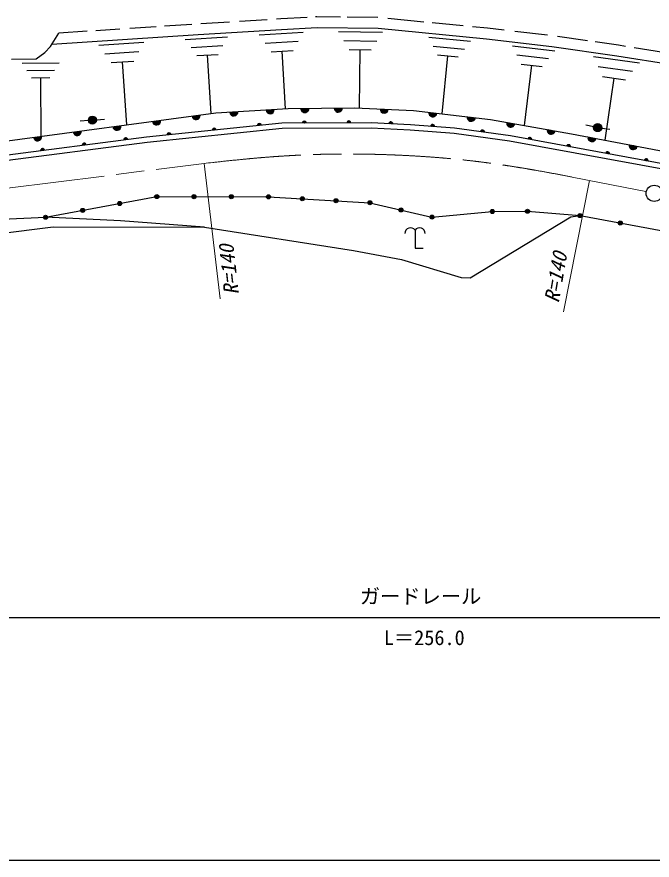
# Model space of a CAD drawing. Units: millimetres, scale not verified. Extents: x 40000 to 680000, y 20000 to 380000.
# Drawn here: x 284769 to 363204, y 205000 to 309035 of the extents above; entities that cross this region are included whole.
import ezdxf
from ezdxf.enums import TextEntityAlignment as Align

# ---------------------------------------------------------------- set-up
doc = ezdxf.new("R2010")
doc.units = ezdxf.units.MM
doc.header["$LTSCALE"] = 1000
doc.linetypes.add('CHAIN', pattern=[18.5, 12, -1.5, 3.5, -1.5])
for name, color, linetype, lineweight in [('M-BGD', 7, 'Continuous', 25), ('M-BMK', 2, 'CHAIN', 13), ('M-BMK-SRVR', 3, 'Continuous', 25), ('M-STR-HTXT', 7, 'Continuous', 13), ('M-STR-STR3', 7, 'Continuous', 25), ('M-TTL-BAND', 7, 'Continuous', 25)]:
    doc.layers.add(name, color=color, linetype=linetype, lineweight=lineweight)
doc.styles.add('ＭＳ ゴシック', font='')
doc.styles.get('ＭＳ ゴシック').set_extended_font_data('MS Gothic')

msp = doc.modelspace()

# ---------------------------------------------------------------- linework, layer by layer
at = {"layer": 'M-BGD'}
for p, q in [((321812, 309035), (321649, 309026)), ((324748, 308999), (321812, 309035)), ((329317, 308944), (325536, 308990)), ((306372, 308106), (303003, 307886)), ((311027, 308396), (307476, 308177)), ((315685, 308685), (312239, 308472)), ((317364, 308789), (316813, 308755)), ((320594, 308967), (317364, 308789)), ((335007, 308401), (330553, 308836)), ((339890, 307924), (336048, 308299)), ((288907, 305390), (289949, 307033)), ((293453, 307262), (289949, 307033)), ((297502, 307526), (294524, 307332)), ((301957, 307817), (298709, 307605)), ((307153, 306854), (317440, 307491)), ((314705, 306829), (320125, 307139)), ((317440, 307491), (321840, 307734)), ((321840, 307734), (329396, 307643)), ((324465, 307209), (329915, 307129)), ((329396, 307643), (342748, 306338)), ((342886, 307631), (341005, 307815)), ((344918, 307394), (342886, 307631)), ((350271, 306770), (346234, 307241)), ((289087, 305674), (307153, 306854)), ((294875, 305559), (300465, 305919)), ((305555, 306259), (310795, 306579)), ((315445, 305789), (319515, 306019)), ((325135, 306109), (329225, 306049)), ((335615, 306529), (340765, 306029)), ((342748, 306338), (350820, 305398)), ((355206, 306082), (351503, 306613)), ((359058, 305529), (356163, 305945)), ((288206, 304627), (288907, 305390)), ((306275, 305259), (310205, 305499)), ((316185, 304739), (318895, 304899)), ((325795, 305009), (328525, 304969)), ((327055, 297781), (327165, 304989)), ((336155, 305439), (340025, 305069)), ((345955, 305459), (351195, 304849)), ((350820, 305398), (358861, 304244)), ((359908, 305391), (359058, 305529)), ((364619, 304621), (360984, 305215)), ((284103, 303823), (287134, 303844)), ((287134, 303844), (288206, 304627)), ((295645, 304489), (299845, 304759)), ((306995, 304249), (309615, 304409)), ((308742, 297100), (308305, 304329)), ((317940, 297692), (317545, 304819)), ((336695, 304349), (339275, 304099)), ((337293, 297074), (337985, 304229)), ((346485, 304339), (350425, 303879)), ((355975, 304159), (361655, 303349)), ((358861, 304244), (366660, 302970)), ((285435, 303329), (289975, 303359)), ((296415, 303409), (299215, 303589)), ((298327, 295707), (297815, 303499)), ((347015, 303209), (349645, 302909)), ((347463, 295634), (348335, 303059)), ((356525, 302919), (360785, 302319)), ((286015, 302429), (289415, 302449)), ((286585, 301519), (288855, 301539)), ((287752, 294293), (287725, 301529)), ((357075, 301679), (359915, 301279)), ((357397, 293835), (358495, 301479)), ((309344, 297181), (318258, 297711)), ((318258, 297711), (326517, 297804)), ((326517, 297804), (333748, 297492)), ((265305, 291290), (309344, 297181)), ((333748, 297492), (343253, 296370)), ((293599, 296255), (292604, 296163)), ((294596, 296336), (295594, 296408)), ((317503, 295910), (300778, 294187)), ((328509, 295950), (317503, 295910)), ((333366, 295715), (328509, 295950)), ((338810, 295284), (333366, 295715)), ((343253, 296370), (353227, 294625)), ((355993, 295479), (355016, 295691)), ((300847, 293591), (317535, 295310)), ((317535, 295310), (328495, 295349)), ((328495, 295349), (333328, 295116)), ((333328, 295116), (338746, 294687)), ((338746, 294687), (345609, 293751)), ((345704, 294344), (338810, 295284)), ((353227, 294625), (383833, 288828)), ((356978, 295309), (357969, 295180)), ((300778, 294187), (259730, 288899)), ((259803, 288304), (300847, 293591)), ((345609, 293751), (374340, 288467)), ((374453, 289056), (345704, 294344)), ((288313, 284308), (302049, 286863)), ((302049, 286863), (315837, 286833)), ((315837, 286833), (328357, 286109)), ((328357, 286109), (336020, 284329)), ((282952, 284057), (288313, 284308)), ((297570, 283854), (288313, 284308)), ((336020, 284329), (343471, 285023)), ((340748, 276837), (353181, 284359)), ((343471, 285023), (347816, 285053)), ((347816, 285053), (354308, 284513)), ((353181, 284359), (354308, 284513)), ((354308, 284513), (379101, 279954)), ((266019, 280193), (289233, 283138)), ((289233, 283138), (307917, 283082)), ((307917, 283082), (297570, 283854)), ((307917, 283082), (326341, 280223)), ((333934, 282726), (333934, 280513)), ((326341, 280223), (332240, 279089)), ((333934, 280513), (334934, 280513)), ((332240, 279089), (339620, 276883)), ((339620, 276883), (340748, 276837))]:
    msp.add_line(p, q, dxfattribs=at)
for centre, radius in [((294097, 296300), 500), ((294097, 296300), 500), ((294097, 296300), 450), ((294097, 296300), 400), ((294097, 296300), 350), ((294097, 296300), 300), ((294097, 296300), 250), ((294097, 296300), 200), ((294097, 296300), 150), ((294097, 296300), 100), ((294097, 296300), 50), ((356482, 295373), 500), ((356482, 295373), 500), ((356482, 295373), 450), ((356482, 295373), 400), ((356482, 295373), 350), ((356482, 295373), 300), ((356482, 295373), 250), ((356482, 295373), 200), ((356482, 295373), 150), ((356482, 295373), 100), ((356482, 295373), 50), ((297470, 286011), 250), ((297470, 286011), 200), ((297470, 286011), 150), ((297470, 286011), 100), ((302049, 286863), 250), ((302049, 286863), 200), ((302049, 286863), 150), ((302049, 286863), 100), ((302049, 286863), 50), ((306645, 286853), 250), ((306645, 286853), 200), ((306645, 286853), 150), ((306645, 286853), 100), ((306645, 286853), 50), ((311241, 286843), 250), ((311241, 286843), 200), ((311241, 286843), 150), ((311241, 286843), 100), ((311241, 286843), 50), ((315837, 286833), 250), ((315837, 286833), 200), ((315837, 286833), 150), ((315837, 286833), 100), ((315837, 286833), 50), ((320010, 286592), 250), ((320010, 286592), 200), ((320010, 286592), 150), ((320010, 286592), 100), ((320010, 286592), 50), ((324183, 286350), 250), ((324183, 286350), 200), ((324183, 286350), 150), ((324183, 286350), 100), ((324183, 286350), 50), ((328357, 286109), 250), ((328357, 286109), 200), ((328357, 286109), 150), ((328357, 286109), 100), ((328357, 286109), 50), ((292892, 285159), 250), ((292892, 285159), 200), ((292892, 285159), 150), ((292892, 285159), 100), ((292892, 285159), 50), ((297470, 286011), 50), ((332188, 285219), 250), ((332188, 285219), 200), ((332188, 285219), 150), ((332188, 285219), 100), ((332188, 285219), 50), ((343471, 285023), 250), ((343471, 285023), 200), ((343471, 285023), 150), ((343471, 285023), 100), ((343471, 285023), 50), ((347816, 285053), 250), ((347816, 285053), 200), ((347816, 285053), 150), ((347816, 285053), 100), ((347816, 285053), 50), ((288313, 284308), 250), ((288313, 284308), 200), ((288313, 284308), 150), ((288313, 284308), 100), ((288313, 284308), 50), ((336020, 284329), 250), ((336020, 284329), 200), ((336020, 284329), 150), ((336020, 284329), 100), ((336020, 284329), 50), ((354308, 284513), 250), ((354308, 284513), 200), ((354308, 284513), 150), ((354308, 284513), 100), ((354308, 284513), 50), ((359266, 283601), 250), ((359266, 283601), 200), ((359266, 283601), 150), ((359266, 283601), 100), ((359266, 283601), 50)]:
    msp.add_circle(centre, radius, dxfattribs=at)
for centre, radius, start, end in [((316029, 297578), 500, 183.40169, 3.40169), ((316029, 297578), 500, 183.40169, 3.40169), ((316029, 297578), 450, 183.40169, 3.40169), ((316029, 297578), 400, 183.40169, 3.40169), ((316029, 297578), 350, 183.40169, 3.40169), ((316029, 297578), 300, 183.40169, 3.40169), ((316029, 297578), 250, 183.40169, 3.40169), ((316029, 297578), 200, 183.40169, 3.40169), ((316029, 297578), 150, 183.40169, 3.40169), ((316029, 297578), 100, 183.40169, 3.40169), ((316029, 297578), 50, 183.40169, 3.40169), ((320323, 297734), 500, 180.6486, 0.6486), ((320323, 297734), 500, 180.6486, 0.6486), ((320323, 297734), 450, 180.6486, 0.6486), ((320323, 297734), 400, 180.6486, 0.6486), ((320323, 297734), 350, 180.6486, 0.6486), ((320323, 297734), 300, 180.6486, 0.6486), ((320323, 297734), 250, 180.6486, 0.6486), ((320323, 297734), 200, 180.6486, 0.6486), ((320323, 297734), 150, 180.6486, 0.6486), ((320323, 297734), 100, 180.6486, 0.6486), ((320323, 297734), 50, 180.6486, 0.6486), ((324452, 297781), 500, 180.6486, 0.6486), ((324452, 297781), 500, 180.6486, 0.6486), ((324452, 297781), 450, 180.6486, 0.6486), ((324452, 297781), 400, 180.6486, 0.6486), ((324452, 297781), 350, 180.6486, 0.6486), ((324452, 297781), 300, 180.6486, 0.6486), ((324452, 297781), 250, 180.6486, 0.6486), ((324452, 297781), 200, 180.6486, 0.6486), ((324452, 297781), 150, 180.6486, 0.6486), ((324452, 297781), 100, 180.6486, 0.6486), ((324452, 297781), 50, 180.6486, 0.6486), ((330132, 297648), 500, 177.53188, 357.53188), ((330132, 297648), 500, 177.53188, 357.53188), ((330132, 297648), 450, 177.53188, 357.53188), ((330132, 297648), 400, 177.53188, 357.53188), ((330132, 297648), 350, 177.53188, 357.53188), ((330132, 297648), 300, 177.53188, 357.53188), ((330132, 297648), 250, 177.53188, 357.53188), ((330132, 297648), 200, 177.53188, 357.53188), ((330132, 297648), 150, 177.53188, 357.53188), ((330132, 297648), 100, 177.53188, 357.53188), ((330132, 297648), 50, 177.53188, 357.53188), ((306897, 296854), 500, 187.61855, 7.61855), ((306897, 296854), 500, 187.61855, 7.61855), ((306897, 296854), 450, 187.61855, 7.61855), ((306897, 296854), 400, 187.61855, 7.61855), ((306897, 296854), 350, 187.61855, 7.61855), ((306897, 296854), 300, 187.61855, 7.61855), ((306897, 296854), 250, 187.61855, 7.61855), ((306897, 296854), 200, 187.61855, 7.61855), ((306897, 296854), 150, 187.61855, 7.61855), ((306897, 296854), 100, 187.61855, 7.61855), ((306897, 296854), 50, 187.61855, 7.61855), ((311572, 297313), 500, 183.40169, 3.40169), ((311572, 297313), 500, 183.40169, 3.40169), ((311572, 297313), 450, 183.40169, 3.40169), ((311572, 297313), 400, 183.40169, 3.40169), ((311572, 297313), 350, 183.40169, 3.40169), ((311572, 297313), 300, 183.40169, 3.40169), ((311572, 297313), 250, 183.40169, 3.40169), ((311572, 297313), 200, 183.40169, 3.40169), ((311572, 297313), 150, 183.40169, 3.40169), ((311572, 297313), 100, 183.40169, 3.40169), ((311572, 297313), 50, 183.40169, 3.40169), ((336124, 297212), 500, 173.26837, 353.26837), ((336124, 297212), 500, 173.26837, 353.26837), ((336124, 297212), 450, 173.26837, 353.26837), ((336124, 297212), 400, 173.26837, 353.26837), ((336124, 297212), 350, 173.26837, 353.26837), ((336124, 297212), 300, 173.26837, 353.26837), ((336124, 297212), 250, 173.26837, 353.26837), ((336124, 297212), 200, 173.26837, 353.26837), ((336124, 297212), 150, 173.26837, 353.26837), ((336124, 297212), 100, 173.26837, 353.26837), ((336124, 297212), 50, 173.26837, 353.26837), ((340877, 296651), 500, 173.26837, 353.26837), ((340877, 296651), 500, 173.26837, 353.26837), ((340877, 296651), 450, 173.26837, 353.26837), ((340877, 296651), 400, 173.26837, 353.26837), ((340877, 296651), 350, 173.26837, 353.26837), ((340877, 296651), 300, 173.26837, 353.26837), ((340877, 296651), 250, 173.26837, 353.26837), ((340877, 296651), 200, 173.26837, 353.26837), ((340877, 296651), 150, 173.26837, 353.26837), ((340877, 296651), 100, 173.26837, 353.26837), ((340877, 296651), 50, 173.26837, 353.26837), ((297111, 295545), 500, 187.61855, 7.61855), ((297111, 295545), 500, 187.61855, 7.61855), ((297111, 295545), 450, 187.61855, 7.61855), ((297111, 295545), 400, 187.61855, 7.61855), ((297111, 295545), 350, 187.61855, 7.61855), ((297111, 295545), 300, 187.61855, 7.61855), ((297111, 295545), 250, 187.61855, 7.61855), ((297111, 295545), 200, 187.61855, 7.61855), ((297111, 295545), 150, 187.61855, 7.61855), ((297111, 295545), 100, 187.61855, 7.61855), ((297111, 295545), 50, 187.61855, 7.61855), ((302004, 296199), 500, 187.61855, 7.61855), ((302004, 296199), 500, 187.61855, 7.61855), ((302004, 296199), 450, 187.61855, 7.61855), ((302004, 296199), 400, 187.61855, 7.61855), ((302004, 296199), 350, 187.61855, 7.61855), ((302004, 296199), 300, 187.61855, 7.61855), ((302004, 296199), 250, 187.61855, 7.61855), ((302004, 296199), 200, 187.61855, 7.61855), ((302004, 296199), 150, 187.61855, 7.61855), ((302004, 296199), 100, 187.61855, 7.61855), ((302004, 296199), 50, 187.61855, 7.61855), ((314715, 295623), 250, 5.88325, 185.88325), ((314715, 295623), 200, 5.88325, 185.88325), ((314715, 295623), 150, 5.88325, 185.88325), ((314715, 295623), 100, 5.88325, 185.88325), ((314715, 295623), 50, 5.88325, 185.88325), ((320254, 295920), 250, 0.2039, 180.2039), ((320254, 295920), 200, 0.2039, 180.2039), ((320254, 295920), 150, 0.2039, 180.2039), ((320254, 295920), 100, 0.2039, 180.2039), ((320254, 295920), 50, 0.2039, 180.2039), ((325757, 295940), 250, 0.2039, 180.2039), ((325757, 295940), 200, 0.2039, 180.2039), ((325757, 295940), 150, 0.2039, 180.2039), ((325757, 295940), 100, 0.2039, 180.2039), ((325757, 295940), 50, 0.2039, 180.2039), ((330937, 295832), 250, 357.22978, 177.22978), ((330937, 295832), 200, 357.22978, 177.22978), ((330937, 295832), 150, 357.22978, 177.22978), ((330937, 295832), 100, 357.22978, 177.22978), ((330937, 295832), 50, 357.22978, 177.22978), ((336088, 295499), 250, 355.47523, 175.47523), ((336088, 295499), 200, 355.47523, 175.47523), ((336088, 295499), 150, 355.47523, 175.47523), ((336088, 295499), 100, 355.47523, 175.47523), ((336088, 295499), 50, 355.47523, 175.47523), ((345747, 295934), 500, 170.07375, 350.07375), ((345747, 295934), 500, 170.07375, 350.07375), ((345747, 295934), 450, 170.07375, 350.07375), ((345747, 295934), 400, 170.07375, 350.07375), ((345747, 295934), 350, 170.07375, 350.07375), ((345747, 295934), 300, 170.07375, 350.07375), ((345747, 295934), 250, 170.07375, 350.07375), ((345747, 295934), 200, 170.07375, 350.07375), ((345747, 295934), 150, 170.07375, 350.07375), ((345747, 295934), 100, 170.07375, 350.07375), ((345747, 295934), 50, 170.07375, 350.07375), ((292218, 294890), 500, 187.61855, 7.61855), ((292218, 294890), 500, 187.61855, 7.61855), ((292218, 294890), 450, 187.61855, 7.61855), ((292218, 294890), 400, 187.61855, 7.61855), ((292218, 294890), 350, 187.61855, 7.61855), ((292218, 294890), 300, 187.61855, 7.61855), ((292218, 294890), 250, 187.61855, 7.61855), ((292218, 294890), 200, 187.61855, 7.61855), ((292218, 294890), 150, 187.61855, 7.61855), ((292218, 294890), 100, 187.61855, 7.61855), ((292218, 294890), 50, 187.61855, 7.61855), ((303565, 294474), 250, 5.88325, 185.88325), ((303565, 294474), 200, 5.88325, 185.88325), ((303565, 294474), 150, 5.88325, 185.88325), ((303565, 294474), 100, 5.88325, 185.88325), ((303565, 294474), 50, 5.88325, 185.88325), ((309140, 295049), 250, 5.88325, 185.88325), ((309140, 295049), 200, 5.88325, 185.88325), ((309140, 295049), 150, 5.88325, 185.88325), ((309140, 295049), 100, 5.88325, 185.88325), ((309140, 295049), 50, 5.88325, 185.88325), ((342257, 294814), 250, 352.23483, 172.23483), ((342257, 294814), 200, 352.23483, 172.23483), ((342257, 294814), 150, 352.23483, 172.23483), ((342257, 294814), 100, 352.23483, 172.23483), ((342257, 294814), 50, 352.23483, 172.23483), ((350734, 295061), 500, 170.07375, 350.07375), ((350734, 295061), 500, 170.07375, 350.07375), ((350734, 295061), 450, 170.07375, 350.07375), ((350734, 295061), 400, 170.07375, 350.07375), ((350734, 295061), 350, 170.07375, 350.07375), ((350734, 295061), 300, 170.07375, 350.07375), ((350734, 295061), 250, 170.07375, 350.07375), ((350734, 295061), 200, 170.07375, 350.07375), ((350734, 295061), 150, 170.07375, 350.07375), ((350734, 295061), 100, 170.07375, 350.07375), ((350734, 295061), 50, 170.07375, 350.07375), ((287325, 294235), 500, 187.61855, 7.61855), ((287325, 294235), 500, 187.61855, 7.61855), ((287325, 294235), 450, 187.61855, 7.61855), ((287325, 294235), 400, 187.61855, 7.61855), ((287325, 294235), 350, 187.61855, 7.61855), ((287325, 294235), 300, 187.61855, 7.61855), ((287325, 294235), 250, 187.61855, 7.61855), ((287325, 294235), 200, 187.61855, 7.61855), ((287325, 294235), 150, 187.61855, 7.61855), ((287325, 294235), 100, 187.61855, 7.61855), ((287325, 294235), 50, 187.61855, 7.61855), ((293081, 293196), 250, 7.34024, 187.34024), ((293081, 293196), 200, 7.34024, 187.34024), ((298212, 293856), 250, 7.34024, 187.34024), ((298212, 293856), 200, 7.34024, 187.34024), ((298212, 293856), 150, 7.34024, 187.34024), ((298212, 293856), 100, 7.34024, 187.34024), ((298212, 293856), 50, 7.34024, 187.34024), ((348100, 293903), 250, 349.57842, 169.57842), ((348100, 293903), 200, 349.57842, 169.57842), ((348100, 293903), 150, 349.57842, 169.57842), ((348100, 293903), 100, 349.57842, 169.57842), ((348100, 293903), 50, 349.57842, 169.57842), ((355777, 294142), 500, 169.2747, 349.2747), ((355777, 294142), 500, 169.2747, 349.2747), ((355777, 294142), 450, 169.2747, 349.2747), ((355777, 294142), 400, 169.2747, 349.2747), ((355777, 294142), 350, 169.2747, 349.2747), ((355777, 294142), 300, 169.2747, 349.2747), ((355777, 294142), 250, 169.2747, 349.2747), ((355777, 294142), 200, 169.2747, 349.2747), ((355777, 294142), 150, 169.2747, 349.2747), ((355777, 294142), 100, 169.2747, 349.2747), ((355777, 294142), 50, 169.2747, 349.2747), ((287950, 292535), 250, 7.34024, 187.34024), ((287950, 292535), 200, 7.34024, 187.34024), ((287950, 292535), 150, 7.34024, 187.34024), ((287950, 292535), 100, 7.34024, 187.34024), ((287950, 292535), 50, 7.34024, 187.34024), ((293081, 293196), 150, 7.34024, 187.34024), ((293081, 293196), 100, 7.34024, 187.34024), ((293081, 293196), 50, 7.34024, 187.34024), ((352891, 293022), 250, 349.57842, 169.57842), ((352891, 293022), 200, 349.57842, 169.57842), ((352891, 293022), 150, 349.57842, 169.57842), ((352891, 293022), 100, 349.57842, 169.57842), ((352891, 293022), 50, 349.57842, 169.57842), ((357683, 292140), 250, 349.57842, 169.57842), ((357683, 292140), 200, 349.57842, 169.57842), ((360878, 293176), 500, 169.2747, 349.2747), ((360878, 293176), 500, 169.2747, 349.2747), ((360878, 293176), 450, 169.2747, 349.2747), ((360878, 293176), 400, 169.2747, 349.2747), ((360878, 293176), 350, 169.2747, 349.2747), ((360878, 293176), 300, 169.2747, 349.2747), ((360878, 293176), 250, 169.2747, 349.2747), ((360878, 293176), 200, 169.2747, 349.2747), ((360878, 293176), 150, 169.2747, 349.2747), ((360878, 293176), 100, 169.2747, 349.2747), ((360878, 293176), 50, 169.2747, 349.2747), ((357683, 292140), 150, 349.57842, 169.57842), ((357683, 292140), 100, 349.57842, 169.57842), ((357683, 292140), 50, 349.57842, 169.57842), ((362474, 291259), 250, 349.57842, 169.57842), ((362474, 291259), 200, 349.57842, 169.57842), ((362474, 291259), 150, 349.57842, 169.57842), ((362474, 291259), 100, 349.57842, 169.57842), ((362474, 291259), 50, 349.57842, 169.57842), ((333374, 282323), 690, 35.75628, 180.82446), ((334494, 282323), 690, 359.17554, 144.24387)]:
    msp.add_arc(centre, radius, start, end, dxfattribs=at)
at = {"layer": 'M-BMK'}
for p, q in [((265276, 285586), (307894, 290957)), ((355438, 288864), (362444, 287477))]:
    msp.add_line(p, q, dxfattribs=at)
msp.add_open_spline([(307894, 290957), (310701, 291262), (313507, 291566), (316322, 291775), (318975, 291972), (321635, 292085), (324295, 292112), (326916, 292139), (329538, 292084), (332157, 291962), (335033, 291829), (337906, 291614), (340767, 291289), (343423, 290986), (346069, 290587), (348703, 290128), (350954, 289736), (353196, 289300), (355438, 288864)], degree=3, knots=[0, 0, 0, 0, 1, 1, 1, 2, 2, 2, 3, 3, 3, 4, 4, 4, 5, 5, 5, 6, 6, 6, 6], dxfattribs=at)
at = {"layer": 'M-BMK-SRVR'}
msp.add_circle((363463, 287267), 1000, dxfattribs=at)
at = {"layer": 'M-STR-HTXT'}
for p, q in [((307889, 290956), (309889, 274263)), ((355453, 288861), (352263, 272629))]:
    msp.add_line(p, q, dxfattribs=at)
at = {"layer": 'M-STR-STR3'}
msp.add_line((224886, 234920), (480903, 234920), dxfattribs=at)
at = {"layer": 'M-TTL-BAND'}
msp.add_line((40000, 205000), (579000, 205000), dxfattribs=at)

# ---------------------------------------------------------------- texts
at = {"layer": 'M-STR-HTXT', "style": 'ＭＳ ゴシック', "oblique": 15}
for rotation, p in [(96.371, (312738, 274889)), (80.126, (352212, 273583))]:
    msp.add_text('R=140', height=1833, rotation=rotation, dxfattribs=at).set_placement(p, align=Align.BOTTOM_LEFT)
at = {"layer": 'M-STR-STR3', "style": 'ＭＳ ゴシック'}
for s, p in [('ガードレール', (327114, 236091)), ('L＝256.0', (330078, 230980))]:
    msp.add_text(s, height=1833, dxfattribs=at).set_placement(p, align=Align.BOTTOM_LEFT)

doc.saveas('drawing.dxf')
